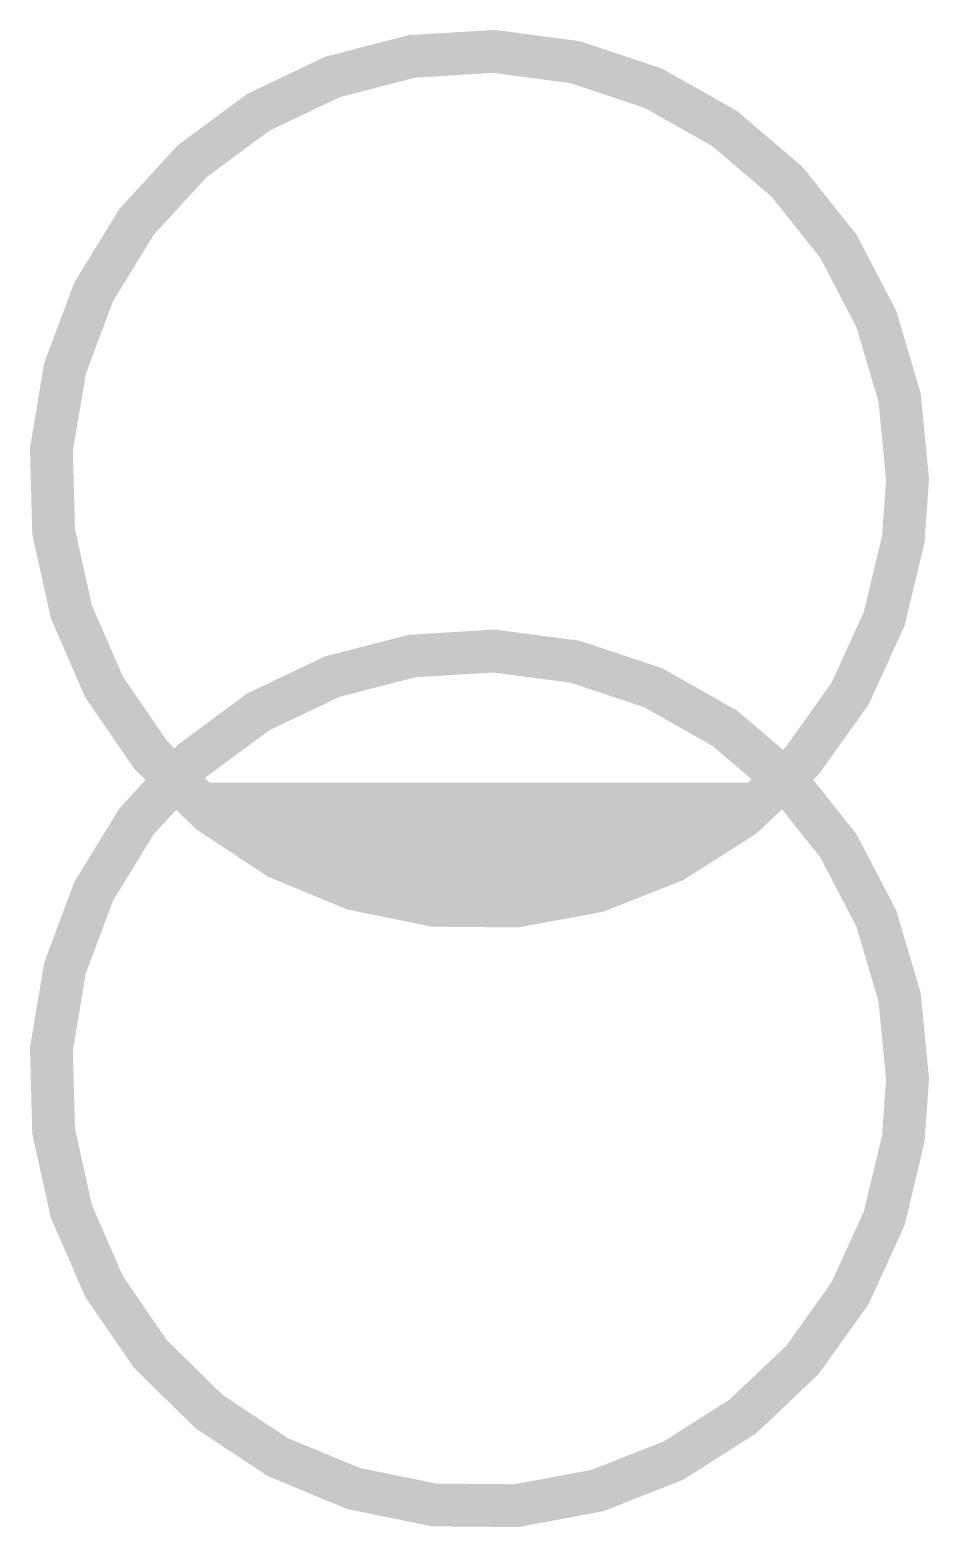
# Model space of a CAD drawing. Extents: x 2144.09 to 2144.95, y 987.44 to 988.86.
import ezdxf

# ---------------------------------------------------------------- set-up
doc = ezdxf.new("R2010")
doc.units = 0

msp = doc.modelspace()

# ---------------------------------------------------------------- hatches: boundary and pattern name
msp.add_hatch(color=0).paths.add_polyline_path([(2144.7739, 988.1134), (2144.8084, 988.1461), (2144.2368, 988.1461), (2144.2657, 988.1178), (2144.3309, 988.0746), (2144.4032, 988.0447), (2144.4799, 988.0291), (2144.5581, 988.0284), (2144.6351, 988.0426), (2144.7079, 988.0713)])

# ---------------------------------------------------------------- linework, layer by layer
at = {"color": 0, "const_width": 0.0408}
for points in [[(2144.9308, 988.4351), (2144.9233, 988.513), (2144.9011, 988.588), (2144.8649, 988.6574), (2144.8162, 988.7186), (2144.7567, 988.7695), (2144.6886, 988.808), (2144.6144, 988.8328), (2144.5368, 988.8431), (2144.4587, 988.8383), (2144.3829, 988.8187), (2144.3123, 988.785), (2144.2494, 988.7384), (2144.1965, 988.6807), (2144.1556, 988.614), (2144.1282, 988.5407), (2144.1153, 988.4635), (2144.1174, 988.3853), (2144.1343, 988.3089), (2144.1655, 988.2371), (2144.2098, 988.1726), (2144.2657, 988.1178), (2144.3309, 988.0746), (2144.4032, 988.0447), (2144.4799, 988.0291), (2144.5581, 988.0284), (2144.6351, 988.0426), (2144.7079, 988.0713), (2144.7739, 988.1134), (2144.8307, 988.1672), (2144.8761, 988.2309), (2144.9086, 988.3022), (2144.9268, 988.3782)], [(2144.9308, 987.8635), (2144.9233, 987.9414), (2144.9011, 988.0165), (2144.8649, 988.0859), (2144.8162, 988.1471), (2144.7567, 988.1979), (2144.6886, 988.2365), (2144.6144, 988.2613), (2144.5368, 988.2715), (2144.4587, 988.2667), (2144.3829, 988.2471), (2144.3123, 988.2135), (2144.2494, 988.1669), (2144.1965, 988.1092), (2144.1556, 988.0425), (2144.1282, 987.9692), (2144.1153, 987.892), (2144.1174, 987.8138), (2144.1343, 987.7374), (2144.1655, 987.6656), (2144.2098, 987.6011), (2144.2657, 987.5463), (2144.3309, 987.5031), (2144.4032, 987.4731), (2144.4799, 987.4575), (2144.5581, 987.4568), (2144.6351, 987.4711), (2144.7079, 987.4998), (2144.7739, 987.5418), (2144.8307, 987.5957), (2144.8761, 987.6594), (2144.9086, 987.7306), (2144.9268, 987.8067)]]:
    msp.add_lwpolyline(points, close=True, dxfattribs=at)

doc.saveas('drawing.dxf')
